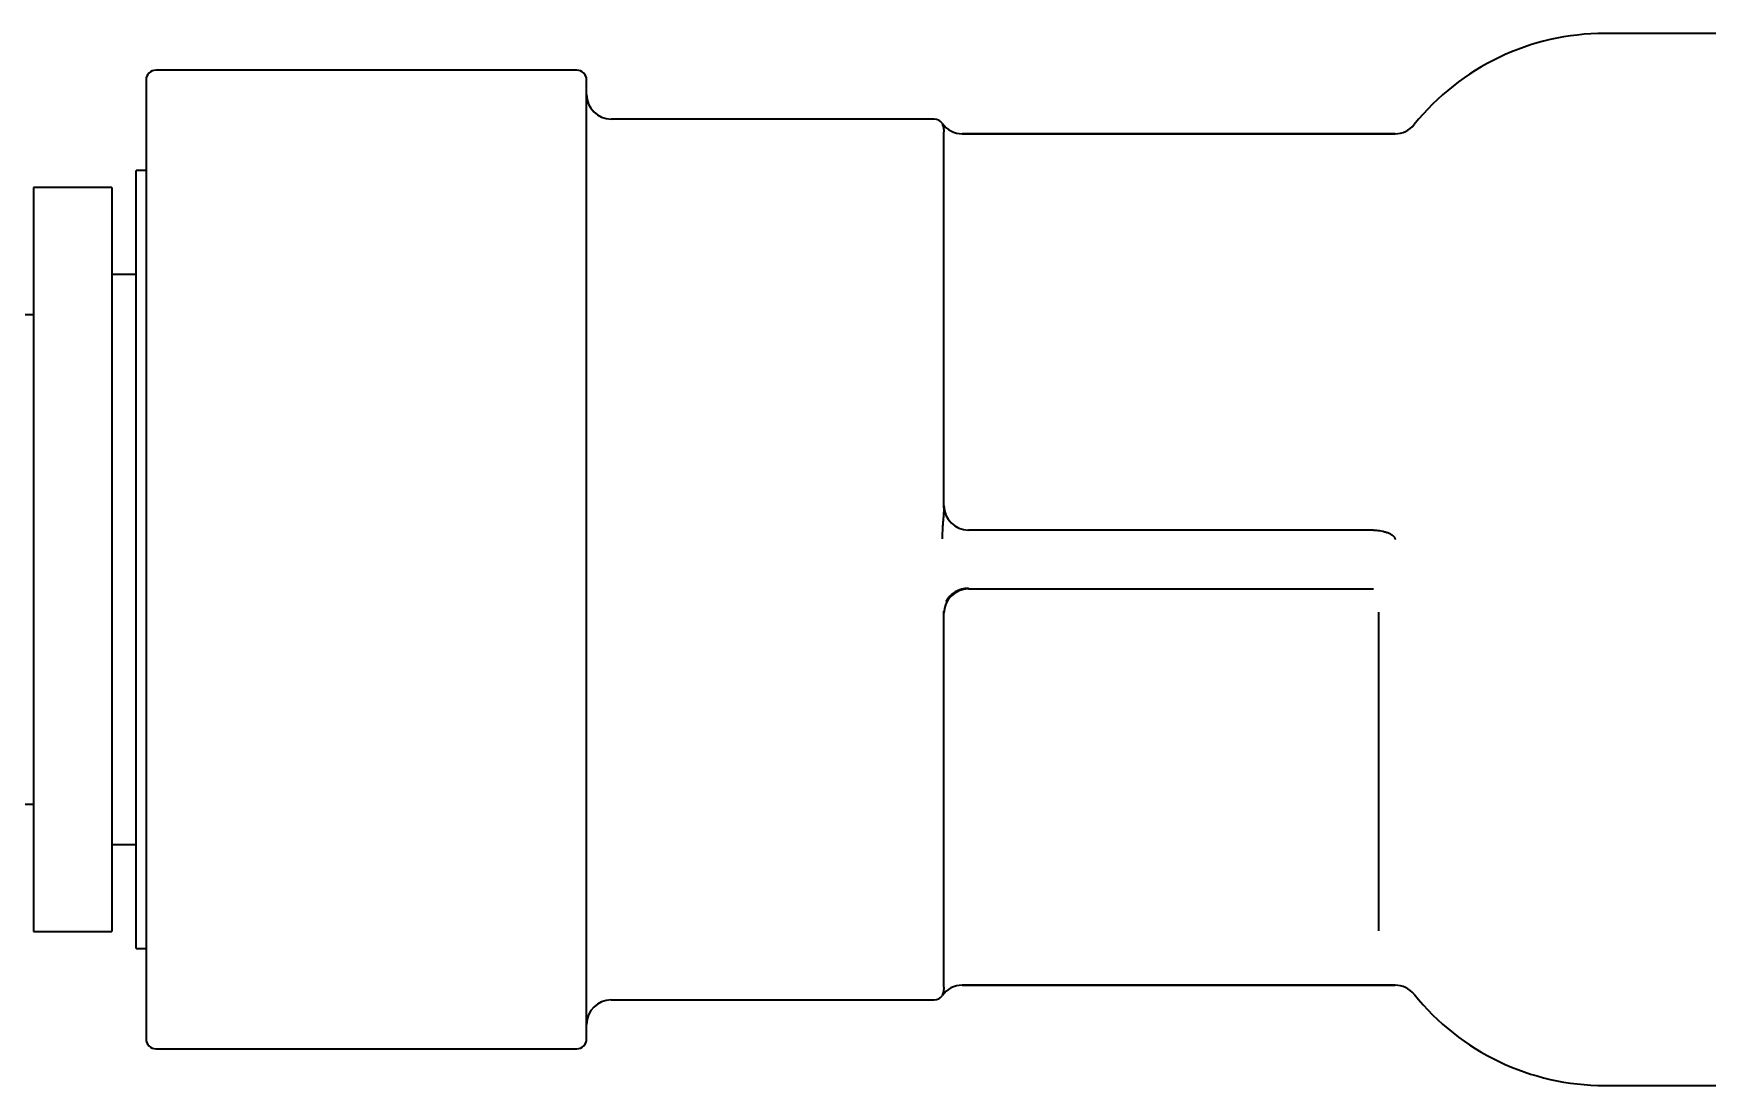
# Model space of a CAD drawing. Header units: inches. Extents: x 885 to 6823, y 710 to 5493.
# Drawn here: x 2008.99 to 2043.19, y 2266.11 to 2287.61 of the extents above; entities that cross this region are included whole.
import ezdxf

# ---------------------------------------------------------------- set-up
doc = ezdxf.new("R2010")
doc.units = ezdxf.units.IN
doc.layers.add('1', color=7, linetype='Continuous', true_color=0xffffff)

msp = doc.modelspace()

# ---------------------------------------------------------------- linework, layer by layer
at = {"layer": '1', "color": 7, "linetype": 'Continuous', "lineweight": 35}
for p, q in [((2044.089, 2287.606), (2041.089, 2287.606)), ((2020.089, 2286.856), (2011.489, 2286.856)), ((2011.289, 2286.656), (2011.289, 2267.056)), ((2020.289, 2267.056), (2020.289, 2286.656)), ((2027.389, 2285.856), (2020.789, 2285.856)), ((2027.589, 2277.911), (2027.589, 2285.592)), ((2036.805, 2285.556), (2027.963, 2285.556)), ((2036.805, 2285.546), (2027.963, 2285.546)), ((2011.089, 2268.906), (2011.089, 2284.806)), ((2011.289, 2284.806), (2011.089, 2284.806)), ((2008.989, 2284.456), (2008.989, 2269.266)), ((2010.589, 2284.456), (2008.989, 2284.456)), ((2010.589, 2284.456), (2010.589, 2269.266)), ((2011.089, 2282.681), (2010.589, 2282.681)), ((2008.989, 2281.856), (1954.75, 2281.856)), ((2036.362, 2277.456), (2028.089, 2277.456)), ((2028.089, 2276.256), (2036.362, 2276.256)), ((2027.589, 2268.119), (2027.589, 2275.8)), ((2036.471, 2269.264), (2036.471, 2275.782)), ((1954.75, 2271.856), (2008.989, 2271.856)), ((2010.589, 2271.031), (2011.089, 2271.031)), ((2008.989, 2269.266), (2008.989, 2269.256)), ((2008.989, 2269.256), (2010.589, 2269.256)), ((2010.589, 2269.266), (2010.589, 2269.256)), ((2011.089, 2268.906), (2011.289, 2268.906)), ((2020.789, 2267.856), (2027.389, 2267.856)), ((2027.963, 2268.165), (2036.805, 2268.165)), ((2027.963, 2268.156), (2036.805, 2268.156)), ((2011.489, 2266.856), (2020.089, 2266.856)), ((2041.089, 2266.106), (2066.089, 2266.106))]:
    msp.add_line(p, q, dxfattribs=at)
for centre, radius, start, end in [((2041.089, 2282.606), 5, 90, 141.1508), ((2011.489, 2286.656), 0.2, 90, 180), ((2020.089, 2286.656), 0.2, 0, 90), ((2020.789, 2286.356), 0.5, 180, 270), ((2027.389, 2285.656), 0.2, 34.8499, 90), ((2027.963, 2286.056), 0.5, 214.8499, 270), ((2036.805, 2286.056), 0.5, 270, 321.1508), ((2028.089, 2277.956), 0.5, 180, 270), ((2028.089, 2275.756), 0.5, 90, 180), ((2020.789, 2267.356), 0.5, 90, 180), ((2027.389, 2268.056), 0.2, 270, 325.1501), ((2027.963, 2267.656), 0.5, 90, 145.1501), ((2036.805, 2267.656), 0.5, 38.8492, 90), ((2041.089, 2271.106), 5, 218.8492, 270), ((2011.489, 2267.056), 0.2, 180, 270), ((2020.089, 2267.056), 0.2, 270, 0)]:
    msp.add_arc(centre, radius, start, end, dxfattribs=at)
msp.add_ellipse((2028.089, 2275.8), major_axis=(-0.5, 0), ratio=0.936268, start_param=4.712389, end_param=5.872103, dxfattribs=at)
for points, knots in [([(2027.553, 2285.76), (2027.553, 2285.757), (2027.554, 2285.752), (2027.559, 2285.738), (2027.563, 2285.728), (2027.569, 2285.709), (2027.571, 2285.702), (2027.576, 2285.686), (2027.578, 2285.677), (2027.582, 2285.657), (2027.584, 2285.646), (2027.587, 2285.628), (2027.587, 2285.622), (2027.588, 2285.608), (2027.589, 2285.6), (2027.589, 2285.592)], [0, 0, 0, 0, 0.25, 0.25, 0.5, 0.5, 0.625, 0.625, 0.75, 0.75, 0.875, 0.875, 0.9375, 0.9375, 1, 1, 1, 1]), ([(2027.589, 2277.911), (2027.589, 2277.9), (2027.588, 2277.888), (2027.587, 2277.864), (2027.587, 2277.852), (2027.584, 2277.814), (2027.582, 2277.789), (2027.578, 2277.737), (2027.576, 2277.711), (2027.571, 2277.658), (2027.569, 2277.631), (2027.565, 2277.577), (2027.563, 2277.55), (2027.559, 2277.496), (2027.558, 2277.468), (2027.554, 2277.386), (2027.553, 2277.331), (2027.553, 2277.275)], [0, 0, 0, 0, 0.0625, 0.0625, 0.125, 0.125, 0.25, 0.25, 0.375, 0.375, 0.5, 0.5, 0.625, 0.625, 0.75, 0.75, 1, 1, 1, 1]), ([(2036.362, 2277.456), (2036.404, 2277.456), (2036.445, 2277.453), (2036.507, 2277.444), (2036.528, 2277.44), (2036.569, 2277.431), (2036.589, 2277.426), (2036.63, 2277.414), (2036.65, 2277.407), (2036.68, 2277.395), (2036.69, 2277.39), (2036.709, 2277.38), (2036.719, 2277.375), (2036.737, 2277.363), (2036.747, 2277.357), (2036.764, 2277.343), (2036.772, 2277.336), (2036.783, 2277.323), (2036.786, 2277.318), (2036.793, 2277.309), (2036.795, 2277.304), (2036.8, 2277.293), (2036.802, 2277.288), (2036.805, 2277.277), (2036.805, 2277.271), (2036.805, 2277.265)], [0, 0, 0, 0, 0.25, 0.25, 0.375, 0.375, 0.5, 0.5, 0.625, 0.625, 0.6875, 0.6875, 0.75, 0.75, 0.8125, 0.8125, 0.875, 0.875, 0.90625, 0.90625, 0.9375, 0.9375, 0.96875, 0.96875, 1, 1, 1, 1]), ([(2027.589, 2268.119), (2027.589, 2268.111), (2027.588, 2268.103), (2027.587, 2268.089), (2027.587, 2268.083), (2027.584, 2268.064), (2027.582, 2268.054), (2027.578, 2268.034), (2027.576, 2268.025), (2027.571, 2268.01), (2027.569, 2268.002), (2027.565, 2267.99), (2027.563, 2267.984), (2027.559, 2267.974), (2027.558, 2267.97), (2027.554, 2267.959), (2027.553, 2267.954), (2027.553, 2267.951)], [0, 0, 0, 0, 0.0625, 0.0625, 0.125, 0.125, 0.25, 0.25, 0.375, 0.375, 0.5, 0.5, 0.625, 0.625, 0.75, 0.75, 1, 1, 1, 1])]:
    msp.add_open_spline(points, degree=3, knots=knots, dxfattribs=at)

doc.saveas('drawing.dxf')
